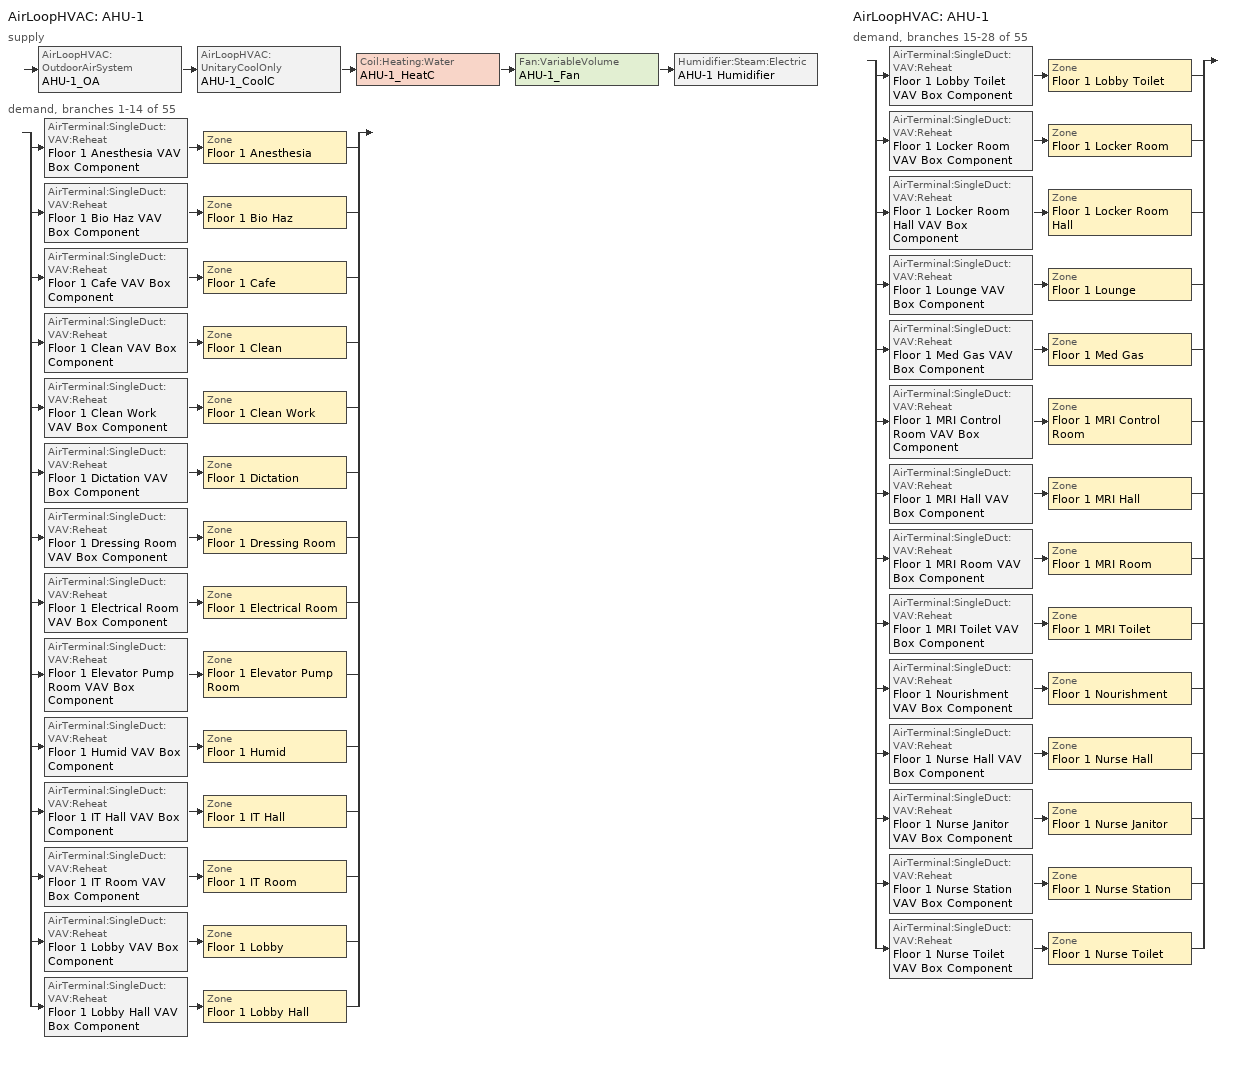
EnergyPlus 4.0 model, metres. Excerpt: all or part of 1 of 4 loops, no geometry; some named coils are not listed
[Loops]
AirLoopHVAC 'AHU-1'
 supply: AirLoopHVAC:OutdoorAirSystem 'AHU-1_OA' > AirLoopHVAC:UnitaryCoolOnly 'AHU-1_CoolC' > Coil:Heating:Water 'AHU-1_HeatC' > Fan:VariableVolume 'AHU-1_Fan' > Humidifier:Steam:Electric 'AHU-1 Humidifier'
 demand, branches 1-14 of 55: split
  | AirTerminal:SingleDuct:VAV:Reheat 'Floor 1 Anesthesia VAV Box Component' > Zone 'Floor 1 Anesthesia'
  | AirTerminal:SingleDuct:VAV:Reheat 'Floor 1 Bio Haz VAV Box Component' > Zone 'Floor 1 Bio Haz'
  | AirTerminal:SingleDuct:VAV:Reheat 'Floor 1 Cafe VAV Box Component' > Zone 'Floor 1 Cafe'
  | AirTerminal:SingleDuct:VAV:Reheat 'Floor 1 Clean VAV Box Component' > Zone 'Floor 1 Clean'
  | AirTerminal:SingleDuct:VAV:Reheat 'Floor 1 Clean Work VAV Box Component' > Zone 'Floor 1 Clean Work'
  | AirTerminal:SingleDuct:VAV:Reheat 'Floor 1 Dictation VAV Box Component' > Zone 'Floor 1 Dictation'
  | AirTerminal:SingleDuct:VAV:Reheat 'Floor 1 Dressing Room VAV Box Component' > Zone 'Floor 1 Dressing Room'
  | AirTerminal:SingleDuct:VAV:Reheat 'Floor 1 Electrical Room VAV Box Component' > Zone 'Floor 1 Electrical Room'
  | AirTerminal:SingleDuct:VAV:Reheat 'Floor 1 Elevator Pump Room VAV Box Component' > Zone 'Floor 1 Elevator Pump Room'
  | AirTerminal:SingleDuct:VAV:Reheat 'Floor 1 Humid VAV Box Component' > Zone 'Floor 1 Humid'
  | AirTerminal:SingleDuct:VAV:Reheat 'Floor 1 IT Hall VAV Box Component' > Zone 'Floor 1 IT Hall'
  | AirTerminal:SingleDuct:VAV:Reheat 'Floor 1 IT Room VAV Box Component' > Zone 'Floor 1 IT Room'
  | AirTerminal:SingleDuct:VAV:Reheat 'Floor 1 Lobby VAV Box Component' > Zone 'Floor 1 Lobby'
  | AirTerminal:SingleDuct:VAV:Reheat 'Floor 1 Lobby Hall VAV Box Component' > Zone 'Floor 1 Lobby Hall'
AirLoopHVAC 'AHU-1'
 demand, branches 15-28 of 55: split
  | AirTerminal:SingleDuct:VAV:Reheat 'Floor 1 Lobby Toilet VAV Box Component' > Zone 'Floor 1 Lobby Toilet'
  | AirTerminal:SingleDuct:VAV:Reheat 'Floor 1 Locker Room VAV Box Component' > Zone 'Floor 1 Locker Room'
  | AirTerminal:SingleDuct:VAV:Reheat 'Floor 1 Locker Room Hall VAV Box Component' > Zone 'Floor 1 Locker Room Hall'
  | AirTerminal:SingleDuct:VAV:Reheat 'Floor 1 Lounge VAV Box Component' > Zone 'Floor 1 Lounge'
  | AirTerminal:SingleDuct:VAV:Reheat 'Floor 1 Med Gas VAV Box Component' > Zone 'Floor 1 Med Gas'
  | AirTerminal:SingleDuct:VAV:Reheat 'Floor 1 MRI Control Room VAV Box Component' > Zone 'Floor 1 MRI Control Room'
  | AirTerminal:SingleDuct:VAV:Reheat 'Floor 1 MRI Hall VAV Box Component' > Zone 'Floor 1 MRI Hall'
  | AirTerminal:SingleDuct:VAV:Reheat 'Floor 1 MRI Room VAV Box Component' > Zone 'Floor 1 MRI Room'
  | AirTerminal:SingleDuct:VAV:Reheat 'Floor 1 MRI Toilet VAV Box Component' > Zone 'Floor 1 MRI Toilet'
  | AirTerminal:SingleDuct:VAV:Reheat 'Floor 1 Nourishment VAV Box Component' > Zone 'Floor 1 Nourishment'
  | AirTerminal:SingleDuct:VAV:Reheat 'Floor 1 Nurse Hall VAV Box Component' > Zone 'Floor 1 Nurse Hall'
  | AirTerminal:SingleDuct:VAV:Reheat 'Floor 1 Nurse Janitor VAV Box Component' > Zone 'Floor 1 Nurse Janitor'
  | AirTerminal:SingleDuct:VAV:Reheat 'Floor 1 Nurse Station VAV Box Component' > Zone 'Floor 1 Nurse Station'
  | AirTerminal:SingleDuct:VAV:Reheat 'Floor 1 Nurse Toilet VAV Box Component' > Zone 'Floor 1 Nurse Toilet'
[Fan:VariableVolume]
AHU-1_Fan: Availability Schedule=HVACOperationSchd; Fan Efficiency=0.6045; Pressure Rise=1017.592; Maximum Flow Rate {m3/s}=AUTOSIZE; Minimum Flow Rate {m3/s}=0; Motor Efficiency=0.93; Motor In Airstream Fraction=1; Fan Coefficient 1=0.0407599; Fan Coefficient 2=0.088045; Fan Coefficient 3=-0.0729261; Fan Coefficient 4=0.94374; Fan Coefficient 5=0
[Fan:ZoneExhaust] Availability Schedule=ALWAYS_ON; Fan Efficiency=0.338; Pressure Rise {Pa}=125
Name | Maximum Flow Rate {m3/s} [*******]
Floor 1 Anesthesia Exhaust Fan | 0.068
Floor 1 Lobby Toilet Exhaust Fan; Floor 1 MRI Toilet Exhaust Fan; Floor 1 Nurse Toilet Exhaust Fan | 0.0425
Floor 1 MRI Control Room Exhaust Fan | 0.0793
Floor 1 MRI Room Exhaust Fan | 0.2077
[Coil:Cooling:DX:TwoSpeed]
AHU-1_CoolC DXCoil: Availablility Schedule=ALWAYS_ON; Rated High Speed Total Cooling Capacity {W}=AUTOSIZE; Rated High Speed Sensible Heat Ratio=AUTOSIZE; Rated High Speed COP=2.85274; Rated High Speed Air Flow Rate {m3/s}=AUTOSIZE; Total Cooling Capacity Function of Temperature Curve=AHU-1_CoolCStandard10Ton_CapFT; Total Cooling Capacity Function of Flow Fraction Curve=AHU-1_CoolCStandard10Ton_CapFF; Energy Input Ratio Function of Temperature Curve=AHU-1_CoolCStandard10Ton_EIRFT; Energy Input Ratio Function of Flow Fraction Curve=AHU-1_CoolCStandard10Ton_EIRFFF; Part Load Fraction Correlation Curve=AHU-1_CoolCStandard10Ton_PLR; Rated Low Speed Total Cooling Capacity {W}=AUTOSIZE; Rated Low Speed Sensible Heat Ratio=0.69; Rated Low Speed COP=2.85274; Rated Low Speed Air Flow Rate=AUTOSIZE; Low Speed Total Cooling Capacity Function of Temperature Curve=AHU-1_CoolCStandard10Ton_CapFT; Low Speed Total Cooling Capacity Function of Flow Fraction Curve=AHU-1_CoolCStandard10Ton_EIRFT
[Coil:Heating:Water]
AHU-1_HeatC: Availablility Schedule=ALWAYS_ON; U-Factor Times Area Value {W/K}=AUTOSIZE; Maximum Water Flow Rate {m3/s}=AUTOSIZE; Coil Peformance input method=UFactorTimesAreaAndDesignWaterFlowRate; Nominal Capacity=AUTOSIZE; Design Inlet Water Temperature=82.2; Design Inlet Air Temperature=16.6; Design Outlet Water Temperature=71.1; Design Outlet Air Temperature=32.2
[Humidifier:Steam:Electric]
AHU-1 Humidifier: Availability Schedule=ALWAYS_ON; Rated Capacity m3/s=3.72E-5; Rated Power W=100000; Rated Fan Power W=0; Standby Power W=0
[AirTerminal:SingleDuct:VAV:Reheat] Availability Schedule=ALWAYS_ON; Maximum Air Flow Rate {m3/s}=AUTOSIZE; Zone Minimum Air Flow Input Method=Constant; Constant Minimum Air Flow Fraction=1; Maximum Hot Water or Steam Flow Rate {m3/s}=AUTOSIZE; Minimum Hot Water or Steam Flow Rate {m3/s}=0; Convergence Tolerance=0.001; Damper Heating Action=NORMAL
Name | Reheat Coil
Floor 1 Anesthesia VAV Box Component | Floor 1 Anesthesia VAV Box Reheat Coil
Floor 1 Bio Haz VAV Box Component | Floor 1 Bio Haz VAV Box Reheat Coil
Floor 1 Cafe VAV Box Component | Floor 1 Cafe VAV Box Reheat Coil
Floor 1 Clean VAV Box Component | Floor 1 Clean VAV Box Reheat Coil
Floor 1 Clean Work VAV Box Component | Floor 1 Clean Work VAV Box Reheat Coil
Floor 1 Dictation VAV Box Component | Floor 1 Dictation VAV Box Reheat Coil
Floor 1 Dressing Room VAV Box Component | Floor 1 Dressing Room VAV Box Reheat Coil
Floor 1 Electrical Room VAV Box Component | Floor 1 Electrical Room VAV Box Reheat Coil
Floor 1 Elevator Pump Room VAV Box Component | Floor 1 Elevator Pump Room VAV Box Reheat Coil
Floor 1 Humid VAV Box Component | Floor 1 Humid VAV Box Reheat Coil
Floor 1 IT Hall VAV Box Component | Floor 1 IT Hall VAV Box Reheat Coil
Floor 1 IT Room VAV Box Component | Floor 1 IT Room VAV Box Reheat Coil
Floor 1 Lobby Hall VAV Box Component | Floor 1 Lobby Hall VAV Box Reheat Coil
Floor 1 Lobby Toilet VAV Box Component | Floor 1 Lobby Toilet VAV Box Reheat Coil
Floor 1 Lobby VAV Box Component | Floor 1 Lobby VAV Box Reheat Coil
Floor 1 Locker Room Hall VAV Box Component | Floor 1 Locker Room Hall VAV Box Reheat Coil
Floor 1 Locker Room VAV Box Component | Floor 1 Locker Room VAV Box Reheat Coil
Floor 1 Lounge VAV Box Component | Floor 1 Lounge VAV Box Reheat Coil
Floor 1 MRI Control Room VAV Box Component | Floor 1 MRI Control Room VAV Box Reheat Coil
Floor 1 MRI Hall VAV Box Component | Floor 1 MRI Hall VAV Box Reheat Coil
Floor 1 MRI Room VAV Box Component | Floor 1 MRI Room VAV Box Reheat Coil
Floor 1 MRI Toilet VAV Box Component | Floor 1 MRI Toilet VAV Box Reheat Coil
Floor 1 Med Gas VAV Box Component | Floor 1 Med Gas VAV Box Reheat Coil
Floor 1 Nourishment VAV Box Component | Floor 1 Nourishment VAV Box Reheat Coil
Floor 1 Nurse Hall VAV Box Component | Floor 1 Nurse Hall VAV Box Reheat Coil
Floor 1 Nurse Janitor VAV Box Component | Floor 1 Nurse Janitor VAV Box Reheat Coil
Floor 1 Nurse Station VAV Box Component | Floor 1 Nurse Station VAV Box Reheat Coil
Floor 1 Nurse Toilet VAV Box Component | Floor 1 Nurse Toilet VAV Box Reheat Coil
[Zone equipment]
Floor 1 Anesthesia: Floor 1 Anesthesia VAV Box Component, Floor 1 Anesthesia Exhaust Fan
Floor 1 Bio Haz: Floor 1 Bio Haz VAV Box Component
Floor 1 Cafe: Floor 1 Cafe VAV Box Component
Floor 1 Clean: Floor 1 Clean VAV Box Component
Floor 1 Clean Work: Floor 1 Clean Work VAV Box Component
Floor 1 Dictation: Floor 1 Dictation VAV Box Component
Floor 1 Dressing Room: Floor 1 Dressing Room VAV Box Component
Floor 1 Electrical Room: Floor 1 Electrical Room VAV Box Component
Floor 1 Elevator Pump Room: Floor 1 Elevator Pump Room VAV Box Component
Floor 1 Humid: Floor 1 Humid VAV Box Component
Floor 1 IT Hall: Floor 1 IT Hall VAV Box Component
Floor 1 IT Room: Floor 1 IT Room VAV Box Component
Floor 1 Lobby: Floor 1 Lobby VAV Box Component
Floor 1 Lobby Hall: Floor 1 Lobby Hall VAV Box Component
Floor 1 Lobby Toilet: Floor 1 Lobby Toilet VAV Box Component, Floor 1 Lobby Toilet Exhaust Fan
Floor 1 Locker Room: Floor 1 Locker Room VAV Box Component
Floor 1 Locker Room Hall: Floor 1 Locker Room Hall VAV Box Component
Floor 1 Lounge: Floor 1 Lounge VAV Box Component
Floor 1 MRI Control Room: Floor 1 MRI Control Room VAV Box Component, Floor 1 MRI Control Room Exhaust Fan
Floor 1 MRI Hall: Floor 1 MRI Hall VAV Box Component
Floor 1 MRI Room: Floor 1 MRI Room VAV Box Component, Floor 1 MRI Room Exhaust Fan
Floor 1 MRI Toilet: Floor 1 MRI Toilet VAV Box Component, Floor 1 MRI Toilet Exhaust Fan
Floor 1 Med Gas: Floor 1 Med Gas VAV Box Component
Floor 1 Nourishment: Floor 1 Nourishment VAV Box Component
Floor 1 Nurse Hall: Floor 1 Nurse Hall VAV Box Component
Floor 1 Nurse Janitor: Floor 1 Nurse Janitor VAV Box Component
Floor 1 Nurse Station: Floor 1 Nurse Station VAV Box Component
Floor 1 Nurse Toilet: Floor 1 Nurse Toilet VAV Box Component, Floor 1 Nurse Toilet Exhaust Fan
[Sizing:Zone] Zone Cooling Design Supply Air Temperature {C}=11.1; Zone Heating Design Supply Air Temperature {C}=40; Zone Cooling Design Supply Air Humidity Ratio {kg-H20/kg-air}=0.007; Zone Heating Design Supply Air Humidity Ratio {kg-H20/kg-air}=0.008; Outside Air Flow per Zone {m3/s}=0; Cooling Design Air Flow Method {Flow/Zone | DesignDay | DesignDayWithLimit}=DesignDayWithLimit; Heating Design Air Flow Method {Flow/Zone | DesignDay}=DesignDay
Name | Outdoor Air Method | Outside Air Flow per Person {(m3/s)/person} | Outside Air Flow per Zone Floor Area {(m3/s)/m2} | Cooling Minimum Air Flow
Floor 1 Anesthesia | Flow/Area | 0 | 0.0022578 | 0.06796
Floor 1 Bio Haz; Floor 1 Med Gas; Floor 1 Nurse Janitor | Flow/Area | 0 | 0.000762
Floor 1 Cafe; Floor 1 Dictation; Floor 1 Dressing Room; Floor 1 Humid; Floor 1 IT Room; Floor 1 Nourishment; Floor 1 Nurse Station | Flow/Person | 0.01
Floor 1 Clean | Flow/Area | 0 | 0.0011289 | 0.039644
Floor 1 Clean Work | Flow/Area | 0 | 0.0011289 | 0.051914
Floor 1 Electrical Room; Floor 1 Elevator Pump Room; Floor 1 IT Hall; Floor 1 Lobby Hall; Floor 1 Locker Room Hall; Floor 1 MRI Hall; Floor 1 Nurse Hall | Flow/Area | 0 | 0.000254
Floor 1 Lobby; Floor 1 Locker Room; Floor 1 Lounge | Flow/Person | 0.007079
Floor 1 Lobby Toilet; Floor 1 MRI Toilet; Floor 1 Nurse Toilet | Flow/Person | 0.023597 |  | 0.042475
Floor 1 MRI Control Room | Flow/Area | 0 | 0.001524 | 0.079287
Floor 1 MRI Room | Flow/Area | 0 | 0.001524 | 0.207657
[ZoneControl:Thermostat] Control Type Schedule=Dual Zone Control Type Sched
Name | Zone | Control 1
Floor 1 Anesthesia Thermostat | Floor 1 Anesthesia | Floor 1 Anesthesia DualSPSched
Floor 1 Bio Haz Thermostat | Floor 1 Bio Haz | Floor 1 Bio Haz DualSPSched
Floor 1 Cafe Thermostat | Floor 1 Cafe | Floor 1 Cafe DualSPSched
Floor 1 Clean Thermostat | Floor 1 Clean | Floor 1 Clean DualSPSched
Floor 1 Clean Work Thermostat | Floor 1 Clean Work | Floor 1 Clean Work DualSPSched
Floor 1 Dictation Thermostat | Floor 1 Dictation | Floor 1 Dictation DualSPSched
Floor 1 Dressing Room Thermostat | Floor 1 Dressing Room | Floor 1 Dressing Room DualSPSched
Floor 1 Electrical Room Thermostat | Floor 1 Electrical Room | Floor 1 Electrical Room DualSPSched
Floor 1 Elevator Pump Room Thermostat | Floor 1 Elevator Pump Room | Floor 1 Elevator Pump Room DualSPSched
Floor 1 Humid Thermostat | Floor 1 Humid | Floor 1 Humid DualSPSched
Floor 1 IT Hall Thermostat | Floor 1 IT Hall | Floor 1 IT Hall DualSPSched
Floor 1 IT Room Thermostat | Floor 1 IT Room | Floor 1 IT Room DualSPSched
Floor 1 Lobby Hall Thermostat | Floor 1 Lobby Hall | Floor 1 Lobby Hall DualSPSched
Floor 1 Lobby Thermostat | Floor 1 Lobby | Floor 1 Lobby DualSPSched
Floor 1 Lobby Toilet Thermostat | Floor 1 Lobby Toilet | Floor 1 Lobby Toilet DualSPSched
Floor 1 Locker Room Hall Thermostat | Floor 1 Locker Room Hall | Floor 1 Locker Room Hall DualSPSched
Floor 1 Locker Room Thermostat | Floor 1 Locker Room | Floor 1 Locker Room DualSPSched
Floor 1 Lounge Thermostat | Floor 1 Lounge | Floor 1 Lounge DualSPSched
Floor 1 MRI Control Room Thermostat | Floor 1 MRI Control Room | Floor 1 MRI Control Room DualSPSched
Floor 1 MRI Hall Thermostat | Floor 1 MRI Hall | Floor 1 MRI Hall DualSPSched
Floor 1 MRI Room Thermostat | Floor 1 MRI Room | Floor 1 MRI Room DualSPSched
Floor 1 MRI Toilet Thermostat | Floor 1 MRI Toilet | Floor 1 MRI Toilet DualSPSched
Floor 1 Med Gas Thermostat | Floor 1 Med Gas | Floor 1 Med Gas DualSPSched
Floor 1 Nourishment Thermostat | Floor 1 Nourishment | Floor 1 Nourishment DualSPSched
Floor 1 Nurse Hall Thermostat | Floor 1 Nurse Hall | Floor 1 Nurse Hall DualSPSched
Floor 1 Nurse Janitor Thermostat | Floor 1 Nurse Janitor | Floor 1 Nurse Janitor DualSPSched
Floor 1 Nurse Station Thermostat | Floor 1 Nurse Station | Floor 1 Nurse Station DualSPSched
Floor 1 Nurse Toilet Thermostat | Floor 1 Nurse Toilet | Floor 1 Nurse Toilet DualSPSched
[ThermostatSetpoint:DualSetpoint] Heating Setpoint Temperature Schedule=HTGSETP_SCH; Cooling Setpoint Temperature Schedule=CLGSETP_SCH
Floor 1 Anesthesia DualSPSched; Floor 1 Bio Haz DualSPSched; Floor 1 Cafe DualSPSched; Floor 1 Clean DualSPSched; Floor 1 Clean Work DualSPSched; Floor 1 Dictation DualSPSched; Floor 1 Dressing Room DualSPSched; Floor 1 Electrical Room DualSPSched; Floor 1 Elevator Pump Room DualSPSched; Floor 1 Humid DualSPSched; Floor 1 IT Hall DualSPSched; Floor 1 IT Room DualSPSched; Floor 1 Lobby DualSPSched; Floor 1 Lobby Hall DualSPSched; Floor 1 Lobby Toilet DualSPSched; Floor 1 Locker Room DualSPSched; Floor 1 Locker Room Hall DualSPSched; Floor 1 Lounge DualSPSched; Floor 1 MRI Control Room DualSPSched; Floor 1 MRI Hall DualSPSched; Floor 1 MRI Room DualSPSched; Floor 1 MRI Toilet DualSPSched; Floor 1 Med Gas DualSPSched; Floor 1 Nourishment DualSPSched; Floor 1 Nurse Hall DualSPSched; Floor 1 Nurse Janitor DualSPSched; Floor 1 Nurse Station DualSPSched; Floor 1 Nurse Toilet DualSPSched
[Sizing:System]
AHU-1: Type Of Load To Size On {Sensible}=Sensible; Design Outdoor Air Flow Rate {m3/s}=AUTOSIZE; Minimum System Air Flow Ratio=1; Preheat Design Temperature {C}=7; Preheat Design Humidity Ratio {kg-H2O/kg-air}=0.008; Precool Design Temperature {C}=7.2; Precool Design Humidity Ratio {kg-H2O/kg-air}=0.008; Central Cooling Design Supply Air Temperature {C}=7.2; Central Heating Design Supply Air Temperature {C}=16; Sizing Option {Coincident | NonCoincident}=NonCoincident; 100% Outdoor Air in Cooling {Yes | No}=No; 100% Outdoor Air in Heating {Yes | No}=No; Central Cooling Design Supply Air Humidity Ratio {kg-H2O/kg-air}=0.007; Central Heating Design Supply Air Humidity Ratio {kg-H2O/kg-air}=0.007; Cooling Design Air Flow Method=DesignDay; Cooling Design Air Flow Rate {m3/s}=0; Heating Design Air Flow Method=DesignDay; Heating Design Air Flow Rate {m3/s}=0
[Controller:OutdoorAir]
AHU-1_OA_Controller: Minimum Outdoor Air Flow Rate {m3/s}=AUTOSIZE; Maximum Outdoor Air Flow Rate {m3/s}=AUTOSIZE; Economizer Control Type=DifferentialDryBulb; Economizer Control Action Type=ModulateFlow; Economizer Maximum Limit Dry-Bulb Temperature {C}=18.3; Economizer Maximum Limit Enthalpy {J/kg}=64000; Economizer Minimum Limit Dry-Bulb Temperature {C}=-100; Lockout Type=NoLockout; Minimum Limit Type=FixedMinimum; Minimum Outdoor Air Schedule=ALWAYS_ON; Minimum Fraction of Outdoor Air Schedule=AHU-1_OAminOAFracSchedule
[Controller:WaterCoil]
AHU-1_HeatC_Controller: Control Variable {Temperature | HumidityRatio | TemperatureAndHumidityRatio | Flow}=Temperature; Action {Normal | Reverse}=Normal; Actuator Variable {FLOW}=Flow; Controller Convergence Tolerance {delta C} [Delta temp from setpoint]=0.0001; Maximum Actuated Flow {m3/s}=AUTOSIZE; Minimum Actuated Flow {m3/s}=0
[AirLoopHVAC]
AHU-1: Design Supply Air Flow Rate {m3/s}=AUTOSIZE
[AirLoopHVAC:UnitaryCoolOnly]
AHU-1_CoolC: Availablility Schedule=ALWAYS_ON; Cooling Coil=AHU-1_CoolC DXCoil
[SetpointManager:MixedAir]
Name | Control Variable {Temperature} | Setpoint Node or NodeList | Control Variable
AHU-1_CoolC SAT Manager | Temperature | AHU-1_CoolC-AHU-1_HeatCNode
AHU-1_HeatC SAT Manager | Temperature | AHU-1_HeatC-AHU-1_FanNode
AHU-1_OAMixed Air Temp Manager |  | AHU-1_OA-AHU-1_CoolCNode | Temperature
[SetpointManager:SingleZone:Humidity:Minimum]
AHU-1 Humidifier HUMRAT setpoint: Setpoint Node or NodeList=AHU-1 Supply Equipment Outlet Node
[SetpointManager:SingleZone:Humidity:Maximum]
AHU-1_CoolC HUMRAT setpoint: Setpoint Node or NodeList=AHU-1_CoolC-AHU-1_HeatCNode
[Schedule:Compact]
ALWAYS_ON: Through: 12/31, For: AllDays, Until: 24:00, 1
CLGSETP_SCH: Temperature, Through: 12/31, For: Weekdays, Until: 05:00, 25, Until: 18:00, 22.2, Until: 24:00, 25, For: SummerDesignDay, Until: 05:00, 25, Until: 18:00, 22.2, Until: 24:00, 25, For: WinterDesignDay, Until: 07:00, 25, Until: 15:00, 22.2, Until: 24:00, 25, For: Saturdays, Until: 07:00, 25, Until: 15:00, 22.2, Until: 24:00, 25, For: Sunday Holidays AllOtherDays, Until: 24:00, 25
HTGSETP_SCH: Temperature, Through: 12/31, For: Weekdays, Until: 05:00, 18.3, Until: 18:00, 21.1, Until: 24:00, 18.3, For: SummerDesignDay, Until: 05:00, 18.3, Until: 18:00, 21.1, Until: 24:00, 18.3, For: WinterDesignDay, Until: 07:00, 18.3, Until: 15:00, 21.1, Until: 24:00, 18.3, For: Saturdays, Until: 07:00, 18.3, Until: 15:00, 21.1, Until: 24:00, 18.3, For: Sunday Holidays AllOtherDays, Until: 24:00, 18.3
Dual Zone Control Type Sched: Control Type, Through: 12/31, For: AllDays, Until: 24:00, 4
HVACOperationSchd: On/Off, Through: 12/31, For: AllDays, Until: 24:00, 1
AHU-1_OAminOAFracSchedule: Through: 12/31, For: AllDays, Until: 24:00, 0.33
[Curve:Biquadratic] Minimum Value of x=17; Maximum Value of x=22; Minimum Value of y=13; Maximum Value of y=46
Name | Coefficient1 Constant | Coefficient2 x | Coefficient3 x**2 | Coefficient4 y | Coefficient5 y**2 | Coefficient6 x*y
AHU-1_CoolCStandard10Ton_CapFT | 0.42415 | 0.04426 | -0.00042 | 0.00333 | -0.00008 | -0.00021
AHU-1_CoolCStandard10Ton_EIRFT | 1.23649 | -0.02431 | 0.00057 | -0.01434 | 0.00063 | -0.00038
[Curve:Quadratic]
Name | Coefficient1 Constant | Coefficient2 x | Coefficient3 x**2 | Minimum Value of x | Maximum Value of x
AHU-1_CoolCStandard10Ton_CapFF | 0.77136 | 0.34053 | -0.11088 | 0.75918 | 1.13877
AHU-1_CoolCStandard10Ton_EIRFFF | 1.2055 | -0.32953 | 0.12308 | 0.75918 | 1.13877
AHU-1_CoolCStandard10Ton_PLR | 0.771 | 0.229 | 0 | 0 | 1
